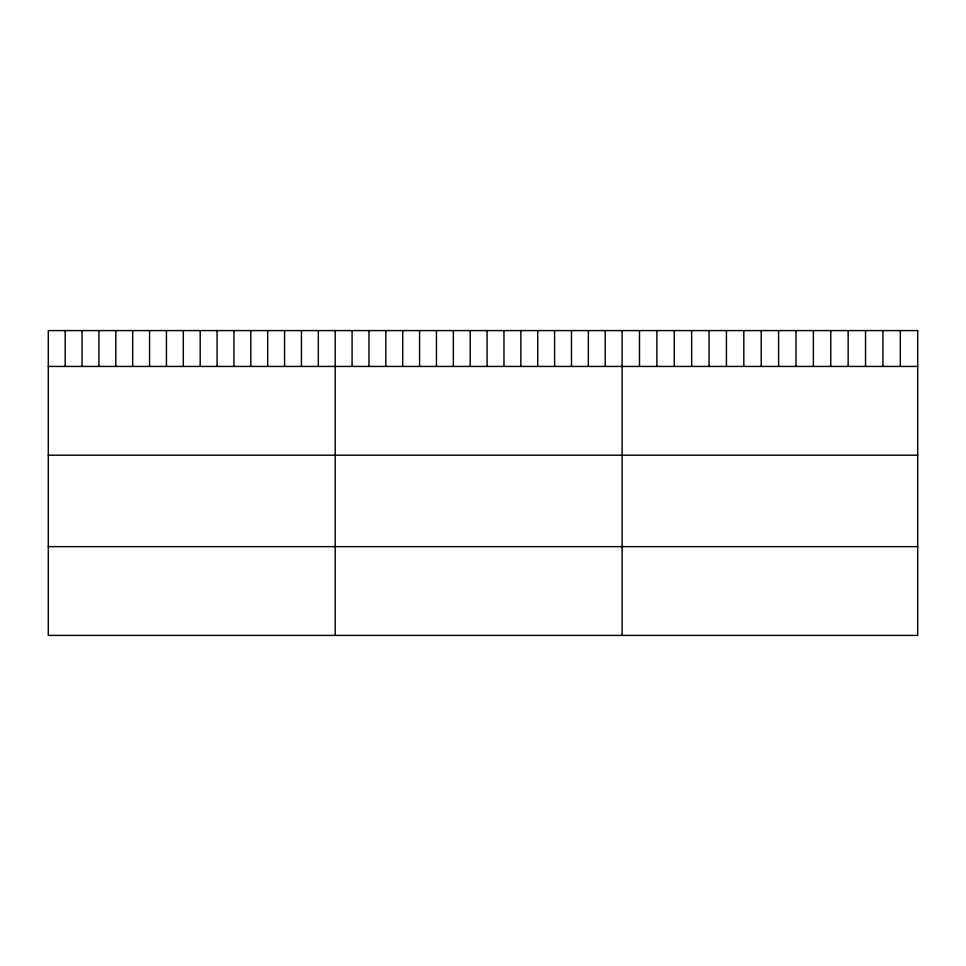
<?xml version="1.0" encoding="UTF-8"?>
<svg xmlns="http://www.w3.org/2000/svg" width="966" height="966" viewBox="0 0 966 966"><rect width="100%" height="100%" fill="white"/><g stroke="black" fill="none" stroke-linecap="round" stroke-linejoin="round"><path stroke-width="1.45" d="M48.3 366.44L917.7 366.44M48.3 455.203L917.7 455.203M48.3 546.647L917.7 546.647M900.312 330.589L900.312 366.44M882.924 330.589L882.924 366.44M865.536 330.589L865.536 366.44M848.148 330.589L848.148 366.44M830.76 330.589L830.76 366.44M813.372 330.589L813.372 366.44M795.984 330.589L795.984 366.44M778.596 330.589L778.596 366.44M761.208 330.589L761.208 366.44M743.82 330.589L743.82 366.44M726.432 330.589L726.432 366.44M709.044 330.589L709.044 366.44M691.656 330.589L691.656 366.44M674.268 330.589L674.268 366.44M656.88 330.589L656.88 366.44M639.492 330.589L639.492 366.44M622.104 330.589L622.104 635.411M605.223 330.589L605.223 366.44M588.354 330.589L588.354 366.44M571.474 330.589L571.474 366.44M554.593 330.589L554.593 366.44M537.724 330.589L537.724 366.44M520.843 330.589L520.843 366.44M503.962 330.589L503.962 366.44M487.093 330.589L487.093 366.44M470.213 330.589L470.213 366.44M453.344 330.589L453.344 366.44M436.463 330.589L436.463 366.44M419.582 330.589L419.582 366.44M402.713 330.589L402.713 366.44M385.832 330.589L385.832 366.44M368.952 330.589L368.952 366.44M352.083 330.589L352.083 366.44M335.202 330.589L335.202 635.411M318.321 330.589L318.321 366.44M301.452 330.589L301.452 366.44M284.572 330.589L284.572 366.44M267.691 330.589L267.691 366.44M250.822 330.589L250.822 366.44M233.941 330.589L233.941 366.44M217.06 330.589L217.06 366.44M200.191 330.589L200.191 366.44M183.311 330.589L183.311 366.44M166.442 330.589L166.442 366.44M149.561 330.589L149.561 366.44M132.68 330.589L132.68 366.44M115.811 330.589L115.811 366.44M98.93 330.589L98.93 366.44M82.05 330.589L82.05 366.44M65.181 330.589L65.181 366.44M917.7 330.589L48.3 330.589L48.3 635.411L917.7 635.411L917.7 330.589"/></g></svg>
